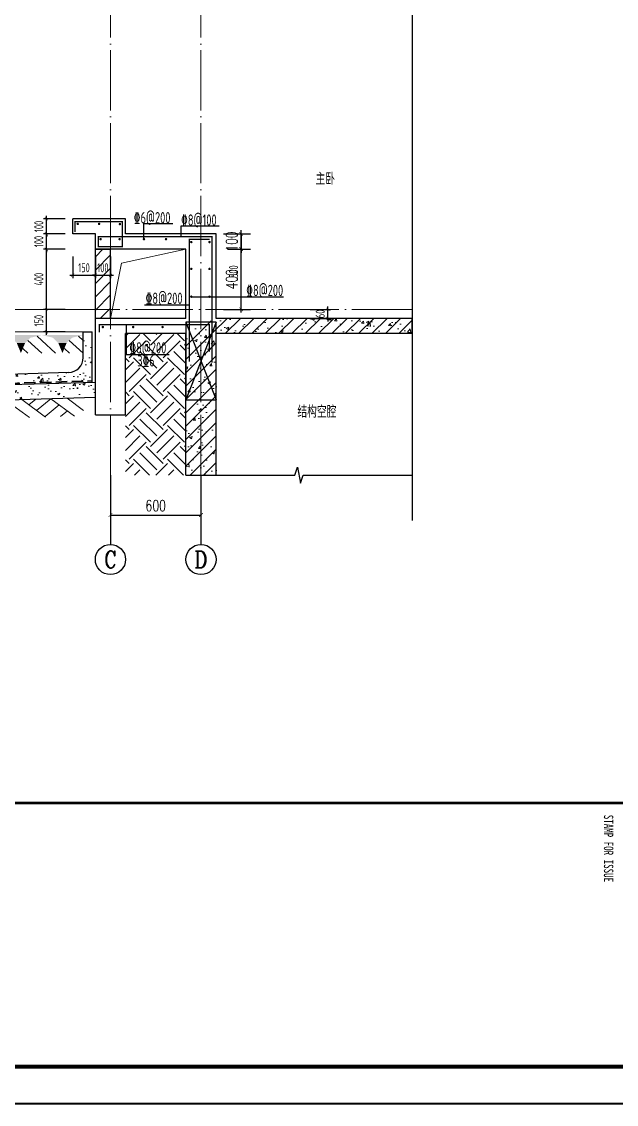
# Model space of a CAD drawing. Extents: x -461650 to 361314, y 245336 to 769729.
# Drawn here: x 213466 to 217406, y 654850 to 662031 of the extents above; entities that cross this region are included whole.
import ezdxf
from ezdxf.enums import TextEntityAlignment as Align

# ---------------------------------------------------------------- set-up
doc = ezdxf.new("R2010")
doc.units = 0
doc.header["$LTSCALE"] = 1000
doc.linetypes.add('DASH', pattern=[0.35, 0.25, -0.1])
doc.linetypes.add('DOTE', pattern=[2.42, 2, -0.2, 0.02, -0.2])
doc.layers.get('0').update_dxf_attribs({"linetype": 'CONTINUOUS'})
doc.layers.get('DEFPOINTS').update_dxf_attribs({"linetype": 'CONTINUOUS'})
for name, color, linetype in [('A-AXIS_TEXT', 7, 'CONTINUOUS'), ('AXIS', 3, 'CONTINUOUS'), ('COLUMN', 4, 'CONTINUOUS'), ('DIM', 2, 'CONTINUOUS'), ('DIM_SYMB', 3, 'CONTINUOUS'), ('PUB_DIM', 3, 'CONTINUOUS'), ('PUB_TEXT', 2, 'CONTINUOUS'), ('REIN', 6, 'CONTINUOUS'), ('S-大样-砼线', 7, 'CONTINUOUS'), ('S-引出线', 40, 'CONTINUOUS'), ('TEXT', 2, 'CONTINUOUS'), ('WALL', 5, 'CONTINUOUS'), ('yichutu', 7, 'CONTINUOUS')]:
    doc.layers.add(name, color=color, linetype=linetype)
for name, color, linetype, lineweight in [('AXIS_TEXT', 7, 'CONTINUOUS', 20), ('DOTE', 19, 'DOTE', 9), ('PUB_HATCH', 8, 'CONTINUOUS', 9), ('图框', 9, 'CONTINUOUS', 18), ('填充', 251, 'CONTINUOUS', 5), ('立面-中轮廓线', 30, 'CONTINUOUS', 35), ('立面-洞口示意', 152, 'CONTINUOUS', 13), ('粉刷', 251, 'CONTINUOUS', 9)]:
    doc.layers.add(name, color=color, linetype=linetype, lineweight=lineweight)
doc.styles.add('_TCH_AXIS', font='COMPLEX', dxfattribs={"bigfont": 'GBCBIG'})
doc.styles.add('_TCH_DIM_T3', font='SIMPLEX', dxfattribs={"width": 0.705882, "bigfont": 'GBCBIG'})
doc.styles.add('COMPLEX', font='COMPLEX')
doc.styles.add('TSSD_DIMENSION', font='Tssdeng.shx', dxfattribs={"width": 0.7, "bigfont": 'tssdchn.shx'})
doc.styles.add('TSSD_REIN', font='tssdeng.shx', dxfattribs={"width": 0.7, "height": 300, "bigfont": 'tssdchn.shx'})
doc.styles.add('建筑图签-1', font='simhei.ttf', dxfattribs={"width": 0.7})
doc.dimstyles.new('_TCH_ARCH&&25', dxfattribs={"dimtxt": 74.375, "dimasz": 25, "dimexe": 62.5, "dimexo": 75, "dimgap": 25, "dimtad": 1, "dimdec": 0, "dimzin": 0, "dimdsep": 46, "dimtxsty": '_TCH_DIM_T3', "dimblk": 'ARCHTICK', "dimcen": 0.09, "dimclrt": 7, "dimazin": 0, "dimtfac": 1, "dimtdec": 0, "dimtix": 1, "dimtmove": 2, "dimatfit": 3, "dimldrblk": 'ARCHTICK', "dimfxl": 0, "dimtolj": 1, "dimtzin": 0, "dimarcsym": 0})
doc.dimstyles.new('TSSD_20_20', dxfattribs={"dimtxt": 60, "dimasz": 20, "dimexe": 20, "dimexo": 50, "dimgap": 20, "dimtad": 1, "dimdec": 0, "dimzin": 0, "dimdsep": 46, "dimtxsty": 'TSSD_DIMENSION', "dimblk": 'ARCHTICK', "dimblk1": 'ARCHTICK', "dimblk2": 'ARCHTICK', "dimcen": 0, "dimdle": 20, "dimclrt": 7, "dimadec": 0, "dimazin": 0, "dimtfac": 1, "dimtdec": 0, "dimtix": 1, "dimtmove": 2, "dimatfit": 3, "dimfxl": 0, "dimtolj": 1, "dimtzin": 0, "dimarcsym": 0})
pattern_1 = [(50, (28072.99, 249033.25), (143.452037, -12.550427), [15, -165]), (355, (28072.99, 249033.25), (-27.750267, 150.438427), [12, -132]), (100.4514, (28084.94, 249032.2), (115.701876, 137.88791), [12.74804, -140.22842]), (46.1842, (28072.99, 249073.25), (213.44821, -33.1038), [22.5, -247.5]), (96.6356, (28090.77, 249070.5), (186.93254, 194.82357), [19.12206, -210.3426]), (351.1842, (28072.99, 249073.25), (186.93239, 194.82372), [18, -198]), (21, (28092.99, 249063.25), (119.38141, -80.52378), [15, -165]), (326, (28092.99, 249063.25), (48.663066, 145.03001), [12, -132]), (71.4514, (28102.93, 249056.54), (168.044526, 64.5061), [12.74804, -140.22842]), (37.5, (28072.986, 249033.25), (2.431971, 66.578771), [0, -130.4, 0, -134, 0, -132.5]), (7.5, (28072.986, 249033.25), (52.613907, 78.882342), [0, -76.4, 0, -127.4, 0, -50.5]), (327.5, (28028.386, 249033.25), (106.764487, -4.510974), [0, -50, 0, -156, 0, -207]), (317.5, (28008.39, 249033.25), (116.637234, 20.020996), [0, -65, 0, -103.6, 0, -147])]
pattern_2 = [(45, (-737876.647, 828566.014), (-44.194174, 44.194174), []), (50, (-737876.65, 828566.01), (179.315046, -15.688034), [18.75, -206.25]), (355, (-737876.65, 828566.01), (-34.687833, 188.048033), [15, -165]), (100.4514, (-737861.7, 828564.7), (144.627345, 172.359886), [15.935047, -175.285528]), (46.1842, (-737876.65, 828616.01), (266.81026, -41.379754), [28.125, -309.375]), (96.6356, (-737854.4, 828612.57), (233.665676, 243.52947), [23.90257, -262.92825]), (351.1842, (-737876.65, 828616.01), (233.66549, 243.52965), [22.5, -247.5]), (21, (-737851.65, 828603.51), (149.226763, -100.654723), [18.75, -206.25]), (326, (-737851.65, 828603.51), (60.828833, 181.28751), [15, -165]), (71.4514, (-737839.21, 828595.13), (210.055657, 80.632624), [15.935047, -175.285528]), (37.5, (-737876.647, 828566.014), (3.039964, 83.2234635), [0, -163, 0, -167.5, 0, -165.625]), (7.5, (-737876.65, 828566.01), (65.767384, 98.602928), [0, -95.5, 0, -159.25, 0, -63.125]), (327.5, (-737932.397, 828566.014), (133.455609, -5.638718), [0, -62.5, 0, -195, 0, -258.75]), (317.5, (-737957.4, 828566.01), (145.796542, 25.026246), [0, -81.25, 0, -129.5, 0, -183.75])]

# ---------------------------------------------------------------- blocks, each defined once
blk = doc.blocks.new('$LINEPAT$素土夯实')
at = {"color": 0}
for p, q in [((0, -210), (210, 0)), ((120, -300), (420, 0)), ((420, 0), (608, -188)), ((495, -300), (795, 0)), ((615, 0), (705, -90)), ((315, -105), (502, -293)), ((210, -210), (300, -300)), ((705, -300), (795, -210))]:
    blk.add_line(p, q, dxfattribs=at)
blk = doc.blocks.new('$LinePat$自然土壤')
at = {"color": 0}
for p, q in [((0, -90), (71, -19)), ((0, -300), (211, -89)), ((420, -300), (630, -90)), ((210, -300), (286, -224))]:
    blk.add_line(p, q, dxfattribs=at)
for points in [[(0, 0), (630, 0), (168, -45), (462, -45)], [(168, -45), (462, -45), (252, -132), (378, -132)], [(252, -132), (378, -132), (315, -300)]]:
    blk.add_solid(points, dxfattribs=at)
blk = doc.blocks.new('sanshui')
at = {"layer": '粉刷'}
h = blk.add_hatch(dxfattribs=at)
h.set_pattern_fill('混凝土', color=256, scale=20)
h.set_pattern_definition(pattern_1)
edge = h.paths.add_edge_path()
edge.add_line((346317.8, 427329.6), (346257.8, 427329.6))
edge.add_line((346257.8, 427329.6), (346257.8, 427160.3))
edge.add_arc((346157.8, 427160.3), 100, 271.71836, 360, ccw=False)
edge.add_line((346160.8, 427060.3), (345137.8, 427029.6))
edge.add_line((345137.8, 427029.6), (345137.8, 426969.6))
edge.add_line((345137.8, 426969.6), (346317.8, 427005))
edge.add_line((346317.8, 427005), (346317.8, 427329.6))
h = blk.add_hatch(dxfattribs=at)
h.set_pattern_fill('混凝土', color=256, scale=20)
h.set_pattern_definition(pattern_1)
h.paths.add_polyline_path([(346337.8, 426895.6), (346337.8, 426995.6), (345037.8, 426956.6), (345037.8, 426856.6)])
at = {"layer": 'COLUMN'}
for p, q in [((346257.8, 427329.6), (346317.8, 427329.6)), ((346257.8, 427160.3), (346257.8, 427329.6)), ((346317.8, 426995), (346317.8, 427329.6)), ((346160.8, 427060.3), (345137.8, 427029.6)), ((345137.8, 426959.6), (345137.8, 427029.6)), ((346338.1, 426995.6), (345037.8, 426956.6)), ((345037.8, 426856.6), (345037.8, 426956.6)), ((346338.1, 426895.6), (345037.8, 426856.6))]:
    blk.add_line(p, q, dxfattribs=at)
blk.add_arc((346157.8, 427160.3), 100, 271.71836, 0, dxfattribs=at)
at = {"layer": '立面-中轮廓线', "linetype": 'DASH', "ltscale": 0.3}
blk.add_lwpolyline([(345027.8, 426856.6), (345027.8, 426966.3), (346317.8, 427005)], dxfattribs=at)
at = {"layer": '粉刷'}
blk.add_line((344881.5, 427329.6), (346257.8, 427329.6), dxfattribs=at)
at = {"layer": '粉刷', "yscale": 0.4, "zscale": 0.4}
for name, p, xscale, rotation in [('$LinePat$自然土壤', (345156.8, 427309.6), -0.4369306507241237, 359.9999999999903), ('$LinePat$自然土壤', (345432, 427309.6), -0.4369306507241237, 359.9999999999903), ('$LinePat$自然土壤', (345707.3, 427309.6), -0.4369306507241237, 359.9999999999903), ('$LinePat$自然土壤', (345982.6, 427309.6), -0.4369306507241237, 359.9999999999903), ('$LinePat$自然土壤', (346257.8, 427309.6), -0.4369306507241237, 359.9999999999903), ('$LINEPAT$素土夯实', (345851.2, 426881), -0.5117605352322558, 1.718358001643932), ('$LINEPAT$素土夯实', (346257.8, 426893.2), -0.5117605352322558, 1.718358001643932), ('$LINEPAT$素土夯实', (345444.5, 426868.8), -0.5117605352322558, 1.718358001643932)]:
    blk.add_blockref(name, p, dxfattribs=dict(at, xscale=xscale, rotation=rotation))
blk = doc.blocks.new('GFDDDDRG')
at = {"layer": '图框'}
blk.add_lwpolyline([(923310, -107437), (923310, -159999), (893610, -159999), (893610, -107437)], close=True, dxfattribs=at)
blk.add_lwpolyline([(923310, -107437), (923310, -159999), (893610, -159999), (893610, -107437)], close=True, dxfattribs=at)
at = {"layer": '图框', "const_width": 50}
blk.add_lwpolyline([(894110, -159499), (922810, -159499), (922810, -108687), (894110, -108687)], close=True, dxfattribs=at)
at = {"layer": '图框', "const_width": 35}
blk.add_lwpolyline([(894110, -156002), (922810, -156002)], dxfattribs=at)
at = {"layer": '图框', "style": '建筑图签-1', "width": 0.7}
blk.add_text('STAMP FOR ISSUE', height=125, rotation=270, dxfattribs=at).set_placement((909150, -156158))
blk = doc.blocks.new('yct-1051-594-26275-14850-25-1002.0')
at = {"layer": 'yichutu', "color": 7}
blk.add_lwpolyline([(0, 0), (0, 14850), (26275, 14850), (26275, 0)], close=True, dxfattribs=at)
blk = doc.blocks.new('_ArchTick')
at = {"color": 0, "linetype": 'ByBlock', "const_width": 0.15}
blk.add_lwpolyline([(-0.5, -0.5), (0.5, 0.5)], dxfattribs=at)
blk = doc.blocks.new('*D1321')
at = {"layer": 'DEFPOINTS', "color": 0}
for p in [(215328.2, 660123), (215494.1, 660123), (215328.2, 660063)]:
    blk.add_point(p, dxfattribs=at)
at = {"layer": 'DIM', "color": 0, "lineweight": -2}
for p, q in [((215494.1, 660123), (215494.1, 660143)), ((215378.2, 660123), (215514.1, 660123)), ((215494.1, 660063), (215494.1, 660123)), ((215378.2, 660063), (215514.1, 660063)), ((215494.1, 660063), (215494.1, 660043))]:
    blk.add_line(p, q, dxfattribs=at)
at = {"layer": 'DIM', "color": 0, "lineweight": -2, "xscale": 20, "yscale": 20, "zscale": 20}
for p, rotation in [((215494.1, 660123), 270), ((215494.1, 660063), 90)]:
    blk.add_blockref('_ArchTick', p, dxfattribs=dict(at, rotation=rotation))
at = {"layer": 'DIM', "color": 7, "insert": (215444.1, 660093), "char_height": 60, "attachment_point": 5, "rotation": 90, "style": 'TSSD_DIMENSION'}
blk.add_mtext('\\A1;60', dxfattribs=at)
blk = doc.blocks.new('*D1324')
at = {"layer": 'DEFPOINTS', "color": 0}
for p in [(213804, 660523), (213954, 660523), (213954, 660349.3)]:
    blk.add_point(p, dxfattribs=at)
at = {"layer": 'DIM', "color": 0, "lineweight": -2}
for p, q in [((213804, 660473), (213804, 660329.3)), ((213954, 660473), (213954, 660329.3)), ((213784, 660349.3), (213974, 660349.3))]:
    blk.add_line(p, q, dxfattribs=at)
at = {"layer": 'DIM', "color": 0, "lineweight": -2, "xscale": 20, "yscale": 20, "zscale": 20, "rotation": 180}
blk.add_blockref('_ArchTick', (213804, 660349.3), dxfattribs=at)
at = {"layer": 'DIM', "color": 0, "lineweight": -2, "xscale": 20, "yscale": 20, "zscale": 20}
blk.add_blockref('_ArchTick', (213954, 660349.3), dxfattribs=at)
at = {"layer": 'DIM', "color": 7, "insert": (213879, 660399.3), "char_height": 60, "attachment_point": 5, "style": 'TSSD_DIMENSION'}
blk.add_mtext('\\A1;150', dxfattribs=at)
blk = doc.blocks.new('*D1325')
at = {"layer": 'DEFPOINTS', "color": 0}
for p in [(213954, 660523), (214054, 660523), (214054, 660349.3)]:
    blk.add_point(p, dxfattribs=at)
at = {"layer": 'DIM', "color": 0, "lineweight": -2}
for p, q in [((213954, 660473), (213954, 660329.3)), ((214054, 660473), (214054, 660329.3)), ((213954, 660349.3), (213934, 660349.3)), ((213954, 660349.3), (214054, 660349.3)), ((214054, 660349.3), (214074, 660349.3))]:
    blk.add_line(p, q, dxfattribs=at)
at = {"layer": 'DIM', "color": 0, "lineweight": -2, "xscale": 20, "yscale": 20, "zscale": 20}
blk.add_blockref('_ArchTick', (213954, 660349.3), dxfattribs=at)
at = {"layer": 'DIM', "color": 0, "lineweight": -2, "xscale": 20, "yscale": 20, "zscale": 20, "rotation": 180}
blk.add_blockref('_ArchTick', (214054, 660349.3), dxfattribs=at)
at = {"layer": 'DIM', "color": 7, "insert": (214004, 660399.3), "char_height": 60, "attachment_point": 5, "style": 'TSSD_DIMENSION'}
blk.add_mtext('\\A1;100', dxfattribs=at)
blk = doc.blocks.new('*D1326')
at = {"layer": 'AXIS', "color": 0, "lineweight": -2}
for p, q in [((214054, 658948), (214054, 658696.4)), ((214654, 658948), (214654, 658696.4)), ((214054, 658758.9), (214654, 658758.9))]:
    blk.add_line(p, q, dxfattribs=at)
at = {"layer": 'DEFPOINTS', "color": 0}
for p in [(214054, 659023), (214654, 659023), (214654, 658758.9)]:
    blk.add_point(p, dxfattribs=at)
at = {"layer": 'AXIS', "color": 0, "lineweight": -2, "xscale": 25, "yscale": 25, "zscale": 25, "rotation": 180}
blk.add_blockref('_ArchTick', (214054, 658758.9), dxfattribs=at)
at = {"layer": 'AXIS', "color": 0, "lineweight": -2, "xscale": 25, "yscale": 25, "zscale": 25}
blk.add_blockref('_ArchTick', (214654, 658758.9), dxfattribs=at)
at = {"layer": 'AXIS', "color": 7, "insert": (214354, 658821.1), "char_height": 74.38, "attachment_point": 5, "style": '_TCH_DIM_T3'}
blk.add_mtext('\\A1;600', dxfattribs=at)
blk = doc.blocks.new('*D1337')
at = {"layer": 'DEFPOINTS', "color": 0}
for p in [(213629.3, 660723), (213804, 660723), (213804, 660623)]:
    blk.add_point(p, dxfattribs=at)
at = {"layer": 'DIM', "color": 0, "lineweight": -2}
for p, q in [((213754, 660723), (213609.3, 660723)), ((213629.3, 660723), (213629.3, 660743)), ((213629.3, 660623), (213629.3, 660723)), ((213754, 660623), (213609.3, 660623)), ((213629.3, 660623), (213629.3, 660603))]:
    blk.add_line(p, q, dxfattribs=at)
at = {"layer": 'DIM', "color": 0, "lineweight": -2, "xscale": 20, "yscale": 20, "zscale": 20}
for p, rotation in [((213629.3, 660723), 270), ((213629.3, 660623), 90)]:
    blk.add_blockref('_ArchTick', p, dxfattribs=dict(at, rotation=rotation))
at = {"layer": 'DIM', "color": 7, "insert": (213579.3, 660673), "char_height": 60, "attachment_point": 5, "rotation": 90, "style": 'TSSD_DIMENSION'}
blk.add_mtext('\\A1;100', dxfattribs=at)
blk = doc.blocks.new('*D1338')
at = {"layer": 'DEFPOINTS', "color": 0}
for p in [(213629.3, 660623), (213804, 660623), (213804, 660523)]:
    blk.add_point(p, dxfattribs=at)
at = {"layer": 'DIM', "color": 0, "lineweight": -2}
for p, q in [((213629.3, 660623), (213629.3, 660643)), ((213754, 660623), (213609.3, 660623)), ((213629.3, 660523), (213629.3, 660623)), ((213754, 660523), (213609.3, 660523)), ((213629.3, 660523), (213629.3, 660503))]:
    blk.add_line(p, q, dxfattribs=at)
at = {"layer": 'DIM', "color": 0, "lineweight": -2, "xscale": 20, "yscale": 20, "zscale": 20}
for p, rotation in [((213629.3, 660623), 270), ((213629.3, 660523), 90)]:
    blk.add_blockref('_ArchTick', p, dxfattribs=dict(at, rotation=rotation))
at = {"layer": 'DIM', "color": 7, "insert": (213579.3, 660573), "char_height": 60, "attachment_point": 5, "rotation": 90, "style": 'TSSD_DIMENSION'}
blk.add_mtext('\\A1;100', dxfattribs=at)
blk = doc.blocks.new('*D1339')
at = {"layer": 'DEFPOINTS', "color": 0}
for p in [(213629.3, 660123), (213804, 660123), (213804, 659973)]:
    blk.add_point(p, dxfattribs=at)
at = {"layer": 'DIM', "color": 0, "lineweight": -2}
for p, q in [((213629.3, 659953), (213629.3, 660143)), ((213754, 660123), (213609.3, 660123)), ((213754, 659973), (213609.3, 659973))]:
    blk.add_line(p, q, dxfattribs=at)
at = {"layer": 'DIM', "color": 0, "lineweight": -2, "xscale": 20, "yscale": 20, "zscale": 20}
for p, rotation in [((213629.3, 660123), 90), ((213629.3, 659973), 270)]:
    blk.add_blockref('_ArchTick', p, dxfattribs=dict(at, rotation=rotation))
at = {"layer": 'DIM', "color": 7, "insert": (213579.3, 660048), "char_height": 60, "attachment_point": 5, "rotation": 90, "style": 'TSSD_DIMENSION'}
blk.add_mtext('\\A1;150', dxfattribs=at)
blk = doc.blocks.new('*D1340')
at = {"layer": 'DEFPOINTS', "color": 0}
for p in [(214754, 660623), (214919.9, 660623), (214754, 660123)]:
    blk.add_point(p, dxfattribs=at)
at = {"layer": 'DIM', "color": 0, "lineweight": -2}
for p, q in [((214919.9, 660103), (214919.9, 660643)), ((214804, 660623), (214939.9, 660623)), ((214804, 660123), (214939.9, 660123))]:
    blk.add_line(p, q, dxfattribs=at)
at = {"layer": 'DIM', "color": 0, "lineweight": -2, "xscale": 20, "yscale": 20, "zscale": 20}
for p, rotation in [((214919.9, 660623), 90), ((214919.9, 660123), 270)]:
    blk.add_blockref('_ArchTick', p, dxfattribs=dict(at, rotation=rotation))
at = {"layer": 'DIM', "color": 7, "insert": (214869.9, 660373), "char_height": 60, "attachment_point": 5, "rotation": 90, "style": 'TSSD_DIMENSION'}
blk.add_mtext('\\A1;500', dxfattribs=at)
blk = doc.blocks.new('_AXISO')
blk.add_circle((0, 0), 0.5)
at = {"layer": 'A-AXIS_TEXT', "style": 'COMPLEX', "width": 1.041667}
blk.add_attdef('A', text='', height=0.56, dxfattribs=at).set_placement((-0.25, -0.28), (0.25, -0.28), align=Align.FIT)
blk = doc.blocks.new('*D179')
at = {"layer": 'DEFPOINTS', "color": 0}
for p in [(938.6, 1000), (1104.6, 1000), (938.6, 600)]:
    blk.add_point(p, dxfattribs=at)
at = {"layer": 'PUB_DIM', "color": 0, "lineweight": -2}
for p, q in [((1013.6, 1000), (1167.1, 1000)), ((1104.6, 600), (1104.6, 1000)), ((1013.6, 600), (1167.1, 600))]:
    blk.add_line(p, q, dxfattribs=at)
at = {"layer": 'PUB_DIM', "color": 0, "lineweight": -2, "xscale": 25, "yscale": 25, "zscale": 25}
for p, rotation in [((1104.6, 1000), 90), ((1104.6, 600), 270)]:
    blk.add_blockref('_ArchTick', p, dxfattribs=dict(at, rotation=rotation))
at = {"layer": 'PUB_DIM', "color": 7, "insert": (1042.4, 800), "char_height": 74.38, "attachment_point": 5, "rotation": 90, "style": '_TCH_DIM_T3'}
blk.add_mtext('\\A1;400', dxfattribs=at)
blk = doc.blocks.new('*D180')
at = {"layer": 'DEFPOINTS', "color": 0}
for p in [(938.6, 1100), (938.6, 1000), (1104.6, 1000)]:
    blk.add_point(p, dxfattribs=at)
at = {"layer": 'PUB_DIM', "color": 0, "lineweight": -2}
for p, q in [((1013.6, 1100), (1167.1, 1100)), ((1104.6, 1100), (1104.6, 1125)), ((1104.6, 1100), (1104.6, 1000)), ((1013.6, 1000), (1167.1, 1000)), ((1104.6, 1000), (1104.6, 975))]:
    blk.add_line(p, q, dxfattribs=at)
at = {"layer": 'PUB_DIM', "color": 0, "lineweight": -2, "xscale": 25, "yscale": 25, "zscale": 25}
for p, rotation in [((1104.6, 1100), 270), ((1104.6, 1000), 90)]:
    blk.add_blockref('_ArchTick', p, dxfattribs=dict(at, rotation=rotation))
at = {"layer": 'PUB_DIM', "color": 7, "insert": (1042.4, 1050), "char_height": 74.38, "attachment_point": 5, "rotation": 90, "style": '_TCH_DIM_T3'}
blk.add_mtext('\\A1;100', dxfattribs=at)
blk = doc.blocks.new('*D1997')
at = {"layer": 'DEFPOINTS', "color": 0}
for p in [(213629.3, 660523), (213804, 660523), (213804, 660123)]:
    blk.add_point(p, dxfattribs=at)
at = {"layer": 'DIM', "color": 0, "lineweight": -2}
for p, q in [((213754, 660523), (213609.3, 660523)), ((213629.3, 660103), (213629.3, 660543)), ((213754, 660123), (213609.3, 660123))]:
    blk.add_line(p, q, dxfattribs=at)
at = {"layer": 'DIM', "color": 0, "lineweight": -2, "xscale": 20, "yscale": 20, "zscale": 20}
for p, rotation in [((213629.3, 660523), 90), ((213629.3, 660123), 270)]:
    blk.add_blockref('_ArchTick', p, dxfattribs=dict(at, rotation=rotation))
at = {"layer": 'DIM', "color": 7, "insert": (213579.3, 660323), "char_height": 60, "attachment_point": 5, "rotation": 90, "style": 'TSSD_DIMENSION'}
blk.add_mtext('\\A1;400', dxfattribs=at)
blk = doc.blocks.new('A$C0D001929')
at = {"layer": 'REIN', "const_width": 9}
for points in [[(4.5, 1114), (4.5, 1181.3), (316.6, 1181.3), (316.6, 1015.2), (159.3, 1015.2), (159.3, 1082.5), (911.9, 1082.5), (911.9, 247.5)], [(165.3, 447.6), (165.3, 497.9), (893.7, 497.9), (893.7, 318.4)]]:
    blk.add_lwpolyline(points, dxfattribs=at)
at = {"layer": 'REIN', "const_width": 8}
for points in [[(17.7, 1166.6, 1), (25.7, 1166.6, 1)], [(159.3, 1166.6, 1), (167.3, 1166.6, 1)], [(297.5, 1165.7, 1), (305.5, 1165.7, 1)], [(169.5, 1065.8, 1), (177.5, 1065.8, 1)], [(295.4, 1065.8, 1), (303.4, 1065.8, 1)], [(456.9, 1065.8, 1), (464.9, 1065.8, 1)], [(602.9, 1065.8, 1), (610.9, 1065.8, 1)], [(770.5, 1046.6, 1), (778.5, 1046.6, 1)], [(891.3, 1046.6, 1), (899.3, 1046.6, 1)], [(770.5, 868.2, 1), (778.5, 868.2, 1)], [(891.3, 868.2, 1), (899.3, 868.2, 1)], [(770.5, 684.1, 1), (778.5, 684.1, 1)], [(891.3, 684.1, 1), (899.3, 684.1, 1)], [(184.7, 482.8, 1), (192.7, 482.8, 1)], [(385.2, 482.8, 1), (393.2, 482.8, 1)], [(580.4, 482.8, 1), (588.4, 482.8, 1)]]:
    blk.add_lwpolyline(points, format="xyb", close=True, dxfattribs=at)
at = {"layer": 'REIN'}
blk.add_lwpolyline([(760.8, 253.1, 9, 9, 0), (760.8, 1064.2, 9, 9, 0), (895.5, 1064.2, 9, 9, 0)], format="xyseb", dxfattribs=at)
at = {"layer": 'S-大样-砼线'}
for p, q in [((738.6, 515), (938.6, 0)), ((938.6, 515), (738.6, 0))]:
    blk.add_line(p, q, dxfattribs=at)
blk.add_lwpolyline([(938.6, 515), (738.6, 515), (738.6, 0), (938.6, 0)], close=True, dxfattribs=at)
at = {"layer": 'S-引出线'}
for p, q in [((460.9, 1065.8), (460.9, 1168.9)), ((460.9, 1168.9), (653.1, 1168.9)), ((774.5, 684.1), (1386.4, 684.1)), ((463.5, 631), (760.8, 631)), ((343.6, 497.9), (343.6, 299.7)), ((343.6, 299.7), (628.8, 299.7))]:
    blk.add_line(p, q, dxfattribs=at)
blk.add_lwpolyline([(707.5, 1082.5), (707.5, 1153.3), (958.6, 1153.3)], dxfattribs=at)
at = {"layer": 'TEXT', "style": 'TSSD_REIN', "width": 0.7}
for s, p in [('%%1326@200', (393, 1170.4)), ('%%1328@100', (706.5, 1154.9)), ('%%1328@200', (471.5, 636)), ('%%1328@200', (1138.3, 688.2)), ('%%1328@200', (364, 306.8)), ('3%%1326', (416.3, 221))]:
    blk.add_text(s, height=75, rotation=0, dxfattribs=at).set_placement(p)
at = {"layer": 'PUB_DIM'}
dim = blk.add_linear_dim(base=(1104.6, 1000), p1=(938.6, 1100), p2=(938.6, 1000), angle=90, dimstyle='_TCH_ARCH&&25', dxfattribs=at)
dim.commit()
dim.dimension.update_dxf_attribs({"geometry": '*D180', "text_midpoint": (1042.4, 1050)})
dim = blk.add_aligned_dim(p1=(938.6, 600), p2=(938.6, 1000), distance=-166, dimstyle='_TCH_ARCH&&25', dxfattribs=at)
dim.commit()
dim.dimension.update_dxf_attribs({"geometry": '*D179', "text_midpoint": (1042.4, 800)})

msp = doc.modelspace()

# ---------------------------------------------------------------- hatches: boundary and pattern name
at = {"layer": 'PUB_HATCH'}
h = msp.add_hatch(dxfattribs=at)
h.set_pattern_fill('普通砖', color=256, scale=25, style=0)
h.set_pattern_definition([(45, (-737876.647, 828610.89), (-44.1941915, 44.1941915), [])])
h.paths.add_polyline_path([(213953.95, 660062.98), (214053.95, 660062.98), (214053.95, 660522.98), (213953.95, 660522.98)])
h = msp.add_hatch(dxfattribs=at)
h.set_pattern_fill('钢筋混凝土', color=256, scale=25, style=0)
h.set_pattern_definition(pattern_2)
h.paths.add_polyline_path([(214753.95, 659022.98), (214753.95, 659962.98), (214653.95, 660012.98), (214553.95, 659962.98), (214553.95, 659022.98)])
h = msp.add_hatch(dxfattribs=at)
h.set_pattern_fill('钢筋混凝土', color=256, scale=25, style=0)
h.set_pattern_definition(pattern_2)
h.paths.add_polyline_path([(216052.48, 660062.98), (214753.95, 660062.98), (214653.95, 660012.98), (214753.95, 659962.98), (216052.48, 659962.98)])
at = {"layer": '填充'}
h = msp.add_hatch(dxfattribs=at)
h.set_pattern_fill('EARTH', color=250, scale=50, angle=45, style=0)
h.set_pattern_definition([(45, (-900944.32, 203829.61), (0, 224.506403), [158.75, -158.75]), (45, (-900986.42, 203871.7), (0, 224.506403), [158.75, -158.75]), (45, (-901028.51, 203913.8), (0, 224.506403), [158.75, -158.75]), (135, (-901028.51, 203941.86), (-224.506403, 0), [158.75, -158.75]), (135, (-900986.42, 203983.96), (-224.506403, 0), [158.75, -158.75]), (135, (-900944.32, 204026.05), (-224.506403, 0), [158.75, -158.75])])
h.paths.add_polyline_path([(214553.95, 659022.98), (214553.95, 659962.99), (214153.95, 659962.98), (214153.95, 659022.98)])

# ---------------------------------------------------------------- linework, layer by layer
at = {"layer": 'AXIS'}
for p, q in [((214053.92, 659022.98), (214053.92, 658563.59)), ((214653.92, 659022.98), (214653.92, 658563.59))]:
    msp.add_line(p, q, dxfattribs=at)
at = {"layer": 'DIM_SYMB'}
for points in [[(216052.48, 676102.98), (216052.48, 667441.11), (216104.98, 667422), (215999.98, 667403.48), (216052.48, 667384.86), (216052.48, 658722.98)], [(214553.95, 659022.98), (215275.09, 659022.98), (215294.2, 659075.48), (215312.71, 658970.48), (215331.34, 659022.98), (216052.48, 659022.98)]]:
    msp.add_lwpolyline(points, dxfattribs=at)
at = {"layer": 'DOTE', "color": 1, "linetype": 'DOTE', "ltscale": 0.2}
for p, q in [((214053.95, 659022.98), (214053.95, 676702.98)), ((214653.95, 659022.98), (214653.95, 676702.98)), ((216052.48, 660122.98), (212883.76, 660122.98))]:
    msp.add_line(p, q, dxfattribs=at)
at = {"layer": 'WALL'}
for p, q in [((214153.95, 660722.98), (213803.95, 660722.98)), ((213803.95, 660622.98), (213803.95, 660722.98)), ((214153.95, 660622.98), (214153.95, 660722.98)), ((213953.95, 660622.98), (213803.95, 660622.98)), ((213953.95, 660522.98), (213953.95, 660622.98)), ((214753.95, 660622.98), (214153.95, 660622.98)), ((214753.95, 660062.98), (214753.95, 660622.98)), ((214060.64, 660522.98), (213953.95, 660522.98)), ((213953.95, 660062.98), (213953.95, 660522.98)), ((213953.95, 660522.98), (214053.95, 660522.98)), ((214053.95, 660062.98), (214053.95, 660522.98)), ((214553.95, 660522.98), (214060.64, 660522.98)), ((214553.95, 660062.98), (214553.95, 660522.98)), ((213953.95, 659422.98), (213953.95, 660062.98)), ((214553.95, 660062.98), (213953.95, 660062.98)), ((216052.48, 660062.98), (214753.95, 660062.98)), ((216052.48, 659962.98), (216052.48, 660062.98)), ((214153.95, 659422.98), (214153.95, 659962.98)), ((214553.95, 659962.98), (214153.95, 659962.98)), ((214553.95, 659022.98), (214553.95, 659962.98)), ((216052.48, 659962.98), (214753.95, 659962.98)), ((214753.95, 659022.98), (214753.95, 659962.98)), ((213953.95, 659422.98), (214153.95, 659422.98)), ((214553.95, 659022.98), (214753.95, 659022.98))]:
    msp.add_line(p, q, dxfattribs=at)
at = {"layer": '立面-洞口示意'}
msp.add_lwpolyline([(214053.95, 660062.98), (214128.11, 660429.5), (214553.95, 660522.98)], dxfattribs=at)

# ---------------------------------------------------------------- block references
at = {"xscale": 0.5, "yscale": 0.5, "zscale": 0.5}
msp.add_blockref('GFDDDDRG', (-237251.04, 734849.49), dxfattribs=at)
msp.add_blockref('sanshui', (-132384.17, 232643.35))
at = {"layer": 'AXIS'}
ref = msp.add_blockref('_AXISO', (214053.92, 658463.59), dxfattribs=dict(at, xscale=200, yscale=200, zscale=200))
ref.add_attrib('A', 'C', dxfattribs={"layer": 'AXIS_TEXT', "height": 113.92, "style": '_TCH_AXIS'}).set_placement((214013.23, 658406.63), (214094.61, 658406.63), align=Align.FIT)
ref = msp.add_blockref('_AXISO', (214653.92, 658463.59), dxfattribs=dict(at, xscale=200, yscale=200, zscale=200))
ref.add_attrib('A', 'D', dxfattribs={"layer": 'AXIS_TEXT', "height": 108.81, "style": '_TCH_AXIS'}).set_placement((214609.88, 658409.18), (214697.96, 658409.18), align=Align.FIT)
at = {"layer": 'TEXT'}
msp.add_blockref('A$C0D001929', (213815.31, 659522.99), dxfattribs=at)
at = {"layer": 'yichutu', "rotation": 270}
msp.add_blockref('yct-1051-594-26275-14850-25-1002.0', (209553.85, 681131.01), dxfattribs=at)

# ---------------------------------------------------------------- texts
at = {"layer": 'PUB_TEXT', "style": 'TSSD_REIN', "width": 0.7}
for s, p in [('主卧', (215413.17, 660948.61)), ('结构空腔', (215292.97, 659404.4))]:
    msp.add_text(s, height=80, dxfattribs=at).set_placement(p)

# ---------------------------------------------------------------- dimensions: what is measured, and where the dimension line sits
at = {"layer": 'AXIS'}
dim = msp.add_aligned_dim(p1=(214053.95, 659022.98), p2=(214653.95, 659022.98), distance=-264.03, dimstyle='_TCH_ARCH&&25', dxfattribs=at)
dim.commit()
dim.dimension.update_dxf_attribs({"geometry": '*D1326', "text_midpoint": (214353.95, 658821.13)})
at = {"layer": 'DIM'}
for p1, p2, distance, picture, middle in [((213803.95, 660622.98), (213803.95, 660722.98), 174.61, '*D1337', (213579.34, 660672.98)), ((213803.95, 660522.98), (213803.95, 660622.98), 174.61, '*D1338', (213579.34, 660572.98)), ((214753.95, 660122.98), (214753.95, 660622.98), -165.96, '*D1340', (214869.91, 660372.98)), ((213803.95, 660122.98), (213803.95, 660522.98), 174.61, '*D1997', (213579.34, 660322.98)), ((213803.95, 660522.98), (213953.95, 660522.98), -173.71, '*D1324', (213878.95, 660399.27)), ((213953.95, 660522.98), (214053.95, 660522.98), -173.71, '*D1325', (214003.95, 660399.27)), ((213803.95, 659972.98), (213803.95, 660122.98), 174.61, '*D1339', (213579.34, 660047.98)), ((215328.18, 660062.98), (215328.18, 660122.98), -165.96, '*D1321', (215444.14, 660092.98))]:
    dim = msp.add_aligned_dim(p1=p1, p2=p2, distance=distance, dimstyle='TSSD_20_20', dxfattribs=at)
    dim.commit()
    dim.dimension.update_dxf_attribs({"geometry": picture, "text_midpoint": middle})

doc.saveas('drawing.dxf')
